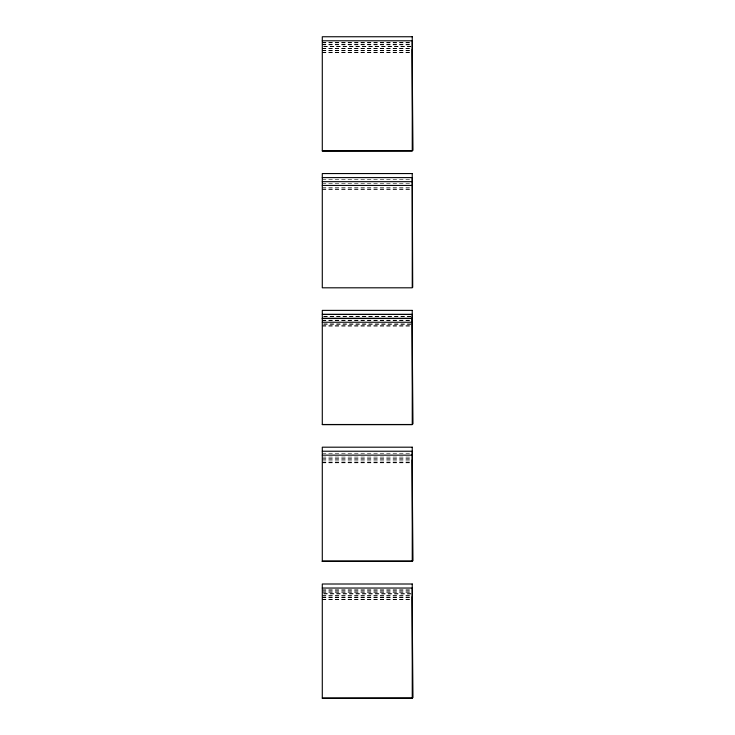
<?xml version="1.0" encoding="UTF-8"?>
<svg xmlns="http://www.w3.org/2000/svg" width="735" height="735" viewBox="0 0 735 735"><rect width="100%" height="100%" fill="white"/><g stroke="black" fill="none" stroke-linecap="round" stroke-linejoin="round"><path stroke-width="0.55" stroke-dasharray="3.67 2.76" d="M322.288 42.74L411.113 42.74M322.288 42.814L411.113 42.814M322.288 44.706L412.243 44.706M322.288 44.835L411.113 44.853M322.288 48.473L411.113 48.473M322.288 48.611L412.243 48.611M322.288 50.43L411.113 50.43M322.288 50.494L411.113 50.494M322.288 52.249L411.113 52.249M322.288 52.378L411.113 52.378M322.288 179.625L411.113 179.625M322.288 183.401L411.113 183.465M322.288 187.306L411.113 187.306M322.288 189.06L411.113 189.06M322.288 189.189L411.113 189.189M322.288 320.212L411.113 320.212M322.288 320.285L411.113 320.285M322.288 325.871L411.113 325.871M322.288 326L411.113 326M322.288 453.256L411.113 453.256M322.288 457.096L411.113 457.096M322.288 458.916L411.113 458.916M322.288 459.053L412.243 459.053M322.288 460.937L411.113 460.937M322.288 462.692L411.113 462.692M322.288 462.82L411.113 462.82M322.288 589.994L411.113 589.994M322.288 590.067L411.113 590.067M322.288 591.96L412.243 591.96M322.288 592.088L411.113 592.107M322.288 595.864L411.113 595.864M322.288 595.874L412.243 595.874M322.288 597.684L411.113 597.684M322.288 597.748L411.113 597.748M322.288 599.503L411.113 599.503M322.288 599.631L411.113 599.631M411.113 46.59L322.288 46.59L411.113 46.654M411.113 316.372L322.288 316.372L411.113 316.436M411.113 324.062L322.288 324.062L411.113 324.126M411.113 593.843L322.288 593.843L411.113 593.908"/><path stroke-width="1.1" d="M322.288 40.792L412.243 40.792M322.288 150.877L412.243 150.758M322.288 177.604L412.243 177.604M322.288 181.664L412.243 181.664M322.288 185.431L412.243 185.431M322.288 318.329L412.243 318.329M322.288 318.475L412.243 318.475M322.288 322.242L412.243 322.242M322.288 424.499L412.243 424.499M322.288 451.235L412.243 451.235M322.288 455.149L412.243 455.149M322.288 561.2L412.243 561.2M322.288 561.32L412.243 561.32M322.288 588.046L412.243 588.046M322.288 698.131L412.243 698.011M412.243 49.401L412.712 150.537M412.243 41.638L412.712 150.399M412.243 178.449L412.712 287.348M412.243 315.26L412.712 423.893M412.243 319.146L412.712 424.159M412.243 452.08L412.712 560.842M412.243 459.844L412.712 560.98M412.243 588.891L412.712 697.653M412.243 596.655L412.712 697.791M412.243 36.75L322.288 36.75L322.288 150.997L412.243 150.997L412.243 36.75M412.243 173.561L322.288 173.561L322.288 287.808L412.243 287.808L412.243 173.561M412.243 310.381L322.288 310.381L322.288 424.619L412.243 424.619L412.243 310.381M412.243 314.415L322.288 314.415L412.243 314.433M412.243 447.192L322.288 447.192L322.288 561.439L412.243 561.439L412.243 447.192M412.243 584.003L322.288 584.003L322.288 698.25L412.243 698.25L412.243 584.003"/></g></svg>
